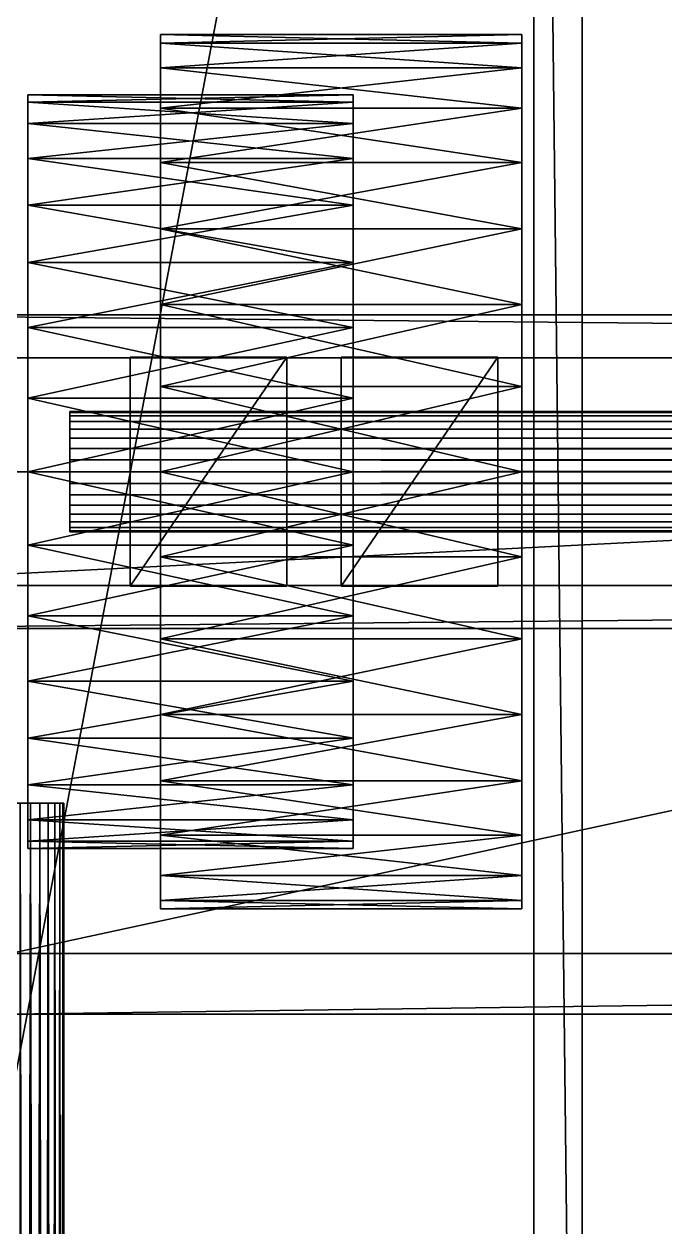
# Model space of a CAD drawing. Header units: millimetres. Extents: x -18 to 4450, y -985 to 970.
# Drawn here: x 332.4 to 438.7, y -125.3 to 74.2 of the extents above; entities that cross this region are included whole.
import ezdxf

# ---------------------------------------------------------------- set-up
doc = ezdxf.new("R2010")
doc.units = ezdxf.units.MM
for name, color, linetype in [('as_fitted_routes__j40_rt_001_drive_and_drivetrain_orientation_engine_gearbox_transfer_centerline', 5, 'CONTINUOUS'), ('as_fitted_routes__j40_rt_021_condenser_to_receiver_drier_liquid_line_ac_condenser_to_drier_liquid_line', 7, 'CONTINUOUS'), ('body__hood_center_raised_rib', 40, 'CONTINUOUS'), ('body__hood_closed_reference', 40, 'CONTINUOUS'), ('body__hood_crowned_closed_skin', 40, 'CONTINUOUS'), ('body__hood_underside_front_crossbrace', 8, 'CONTINUOUS'), ('engine_bay__crank_pulley', 9, 'CONTINUOUS'), ('engine_bay__fan_belt_lower_run', 250, 'CONTINUOUS'), ('engine_bay__fan_belt_upper_run', 250, 'CONTINUOUS'), ('engine_bay__water_pump_pulley', 9, 'CONTINUOUS'), ('mechanical_clearance__fan_radiator_clearance_envelope', 7, 'CONTINUOUS')]:
    doc.layers.add(name, color=color, linetype=linetype)

msp = doc.modelspace()

# ---------------------------------------------------------------- linework, layer by layer
at = {"layer": 'as_fitted_routes__j40_rt_001_drive_and_drivetrain_orientation_engine_gearbox_transfer_centerline'}
for points in [[(340.000004, 10, 642.00002), (2940.000057, 10, 642.00002), (2940.000057, 9.807853, 643.95088)], [(340.000004, 10, 642.00002), (2940.000057, 9.807853, 643.95088), (340.000004, 9.807853, 643.95088)], [(340.000004, 0, 642.00002), (340.000004, 9.807853, 643.95088), (340.000004, 10, 642.00002)], [(340.000004, 9.807853, 640.0491), (2940.000057, 9.807853, 640.0491), (2940.000057, 10, 642.00002)], [(340.000004, 9.807853, 640.0491), (2940.000057, 10, 642.00002), (340.000004, 10, 642.00002)], [(340.000004, 0, 642.00002), (340.000004, 10, 642.00002), (340.000004, 9.807853, 640.0491)], [(340.000004, 9.807853, 643.95088), (2940.000057, 9.807853, 643.95088), (2940.000057, 9.238795, 645.826817)], [(340.000004, 9.807853, 643.95088), (2940.000057, 9.238795, 645.826817), (340.000004, 9.238795, 645.826817)], [(340.000004, 0, 642.00002), (340.000004, 9.238795, 645.826817), (340.000004, 9.807853, 643.95088)], [(340.000004, 9.238795, 638.173163), (2940.000057, 9.238795, 638.173163), (2940.000057, 9.807853, 640.0491)], [(340.000004, 9.238795, 638.173163), (2940.000057, 9.807853, 640.0491), (340.000004, 9.807853, 640.0491)], [(340.000004, 0, 642.00002), (340.000004, 9.807853, 640.0491), (340.000004, 9.238795, 638.173163)], [(340.000004, 9.238795, 645.826817), (2940.000057, 9.238795, 645.826817), (2940.000057, 8.314696, 647.555709)], [(340.000004, 9.238795, 645.826817), (2940.000057, 8.314696, 647.555709), (340.000004, 8.314696, 647.555709)], [(340.000004, 0, 642.00002), (340.000004, 8.314696, 647.555709), (340.000004, 9.238795, 645.826817)], [(340.000004, 8.314696, 636.444271), (2940.000057, 8.314696, 636.444271), (2940.000057, 9.238795, 638.173163)], [(340.000004, 8.314696, 636.444271), (2940.000057, 9.238795, 638.173163), (340.000004, 9.238795, 638.173163)], [(340.000004, 0, 642.00002), (340.000004, 9.238795, 638.173163), (340.000004, 8.314696, 636.444271)], [(340.000004, 8.314696, 647.555709), (2940.000057, 8.314696, 647.555709), (2940.000057, 7.071068, 649.071097)], [(340.000004, 8.314696, 647.555709), (2940.000057, 7.071068, 649.071097), (340.000004, 7.071068, 649.071097)], [(340.000004, 0, 642.00002), (340.000004, 7.071068, 649.071097), (340.000004, 8.314696, 647.555709)], [(340.000004, 7.071068, 634.928942), (2940.000057, 7.071068, 634.928942), (2940.000057, 8.314696, 636.444271)], [(340.000004, 7.071068, 634.928942), (2940.000057, 8.314696, 636.444271), (340.000004, 8.314696, 636.444271)], [(340.000004, 0, 642.00002), (340.000004, 8.314696, 636.444271), (340.000004, 7.071068, 634.928942)], [(340.000004, 7.071068, 649.071097), (2940.000057, 7.071068, 649.071097), (2940.000057, 5.555702, 650.314689)], [(340.000004, 7.071068, 649.071097), (2940.000057, 5.555702, 650.314689), (340.000004, 5.555702, 650.314689)], [(340.000004, 0, 642.00002), (340.000004, 5.555702, 650.314689), (340.000004, 7.071068, 649.071097)], [(340.000004, 5.555702, 633.685291), (2940.000057, 5.555702, 633.685291), (2940.000057, 7.071068, 634.928942)], [(340.000004, 5.555702, 633.685291), (2940.000057, 7.071068, 634.928942), (340.000004, 7.071068, 634.928942)], [(340.000004, 0, 642.00002), (340.000004, 7.071068, 634.928942), (340.000004, 5.555702, 633.685291)], [(340.000004, 5.555702, 650.314689), (2940.000057, 5.555702, 650.314689), (2940.000057, 3.826834, 651.238799)], [(340.000004, 5.555702, 650.314689), (2940.000057, 3.826834, 651.238799), (340.000004, 3.826834, 651.238799)], [(340.000004, 0, 642.00002), (340.000004, 3.826834, 651.238799), (340.000004, 5.555702, 650.314689)], [(340.000004, 3.826834, 632.76118), (2940.000057, 3.826834, 632.76118), (2940.000057, 5.555702, 633.685291)], [(340.000004, 3.826834, 632.76118), (2940.000057, 5.555702, 633.685291), (340.000004, 5.555702, 633.685291)], [(340.000004, 0, 642.00002), (340.000004, 5.555702, 633.685291), (340.000004, 3.826834, 632.76118)], [(340.000004, 3.826834, 651.238799), (2940.000057, 3.826834, 651.238799), (2940.000057, 1.950903, 651.807845)], [(340.000004, 3.826834, 651.238799), (2940.000057, 1.950903, 651.807845), (340.000004, 1.950903, 651.807845)], [(340.000004, 0, 642.00002), (340.000004, 1.950903, 651.807845), (340.000004, 3.826834, 651.238799)], [(340.000004, 1.950903, 632.192135), (2940.000057, 1.950903, 632.192135), (2940.000057, 3.826834, 632.76118)], [(340.000004, 1.950903, 632.192135), (2940.000057, 3.826834, 632.76118), (340.000004, 3.826834, 632.76118)], [(340.000004, 0, 642.00002), (340.000004, 3.826834, 632.76118), (340.000004, 1.950903, 632.192135)], [(340.000004, 1.950903, 651.807845), (2940.000057, 1.950903, 651.807845), (2940.000057, 0, 652.00001)], [(340.000004, 1.950903, 651.807845), (2940.000057, 0, 652.00001), (340.000004, 0, 652.00001)], [(340.000004, 0, 642.00002), (340.000004, 0, 652.00001), (340.000004, 1.950903, 651.807845)], [(340.000004, 0, 632.000029), (2940.000057, 0, 632.000029), (2940.000057, 1.950903, 632.192135)], [(340.000004, 0, 632.000029), (2940.000057, 1.950903, 632.192135), (340.000004, 1.950903, 632.192135)], [(340.000004, 0, 642.00002), (340.000004, 1.950903, 632.192135), (340.000004, 0, 632.000029)], [(340.000004, 0, 652.00001), (2940.000057, 0, 652.00001), (2940.000057, -1.950903, 651.807845)], [(340.000004, 0, 652.00001), (2940.000057, -1.950903, 651.807845), (340.000004, -1.950903, 651.807845)], [(340.000004, 0, 642.00002), (340.000004, -1.950903, 651.807845), (340.000004, 0, 652.00001)], [(340.000004, 0, 642.00002), (340.000004, -3.826834, 651.238799), (340.000004, -1.950903, 651.807845)], [(340.000004, 0, 642.00002), (340.000004, -5.555702, 650.314689), (340.000004, -3.826834, 651.238799)], [(340.000004, 0, 642.00002), (340.000004, -7.071068, 649.071097), (340.000004, -5.555702, 650.314689)], [(340.000004, 0, 642.00002), (340.000004, -8.314696, 647.555709), (340.000004, -7.071068, 649.071097)], [(340.000004, 0, 642.00002), (340.000004, -9.238795, 645.826817), (340.000004, -8.314696, 647.555709)], [(340.000004, 0, 642.00002), (340.000004, -9.807853, 643.95088), (340.000004, -9.238795, 645.826817)], [(340.000004, 0, 642.00002), (340.000004, -10, 642.00002), (340.000004, -9.807853, 643.95088)], [(340.000004, 0, 642.00002), (340.000004, -9.807853, 640.0491), (340.000004, -10, 642.00002)], [(340.000004, 0, 642.00002), (340.000004, -9.238795, 638.173163), (340.000004, -9.807853, 640.0491)], [(340.000004, 0, 642.00002), (340.000004, -8.314696, 636.444271), (340.000004, -9.238795, 638.173163)], [(340.000004, 0, 642.00002), (340.000004, -7.071068, 634.928942), (340.000004, -8.314696, 636.444271)], [(340.000004, 0, 642.00002), (340.000004, -5.555702, 633.685291), (340.000004, -7.071068, 634.928942)], [(340.000004, 0, 642.00002), (340.000004, -3.826834, 632.76118), (340.000004, -5.555702, 633.685291)], [(340.000004, 0, 642.00002), (340.000004, -1.950903, 632.192135), (340.000004, -3.826834, 632.76118)], [(340.000004, -1.950903, 632.192135), (2940.000057, -1.950903, 632.192135), (2940.000057, 0, 632.000029)], [(340.000004, -1.950903, 632.192135), (2940.000057, 0, 632.000029), (340.000004, 0, 632.000029)], [(340.000004, 0, 642.00002), (340.000004, 0, 632.000029), (340.000004, -1.950903, 632.192135)], [(340.000004, -1.950903, 651.807845), (2940.000057, -1.950903, 651.807845), (2940.000057, -3.826834, 651.238799)], [(340.000004, -1.950903, 651.807845), (2940.000057, -3.826834, 651.238799), (340.000004, -3.826834, 651.238799)], [(340.000004, -3.826834, 632.76118), (2940.000057, -3.826834, 632.76118), (2940.000057, -1.950903, 632.192135)], [(340.000004, -3.826834, 632.76118), (2940.000057, -1.950903, 632.192135), (340.000004, -1.950903, 632.192135)], [(340.000004, -3.826834, 651.238799), (2940.000057, -3.826834, 651.238799), (2940.000057, -5.555702, 650.314689)], [(340.000004, -3.826834, 651.238799), (2940.000057, -5.555702, 650.314689), (340.000004, -5.555702, 650.314689)], [(340.000004, -5.555702, 633.685291), (2940.000057, -5.555702, 633.685291), (2940.000057, -3.826834, 632.76118)], [(340.000004, -5.555702, 633.685291), (2940.000057, -3.826834, 632.76118), (340.000004, -3.826834, 632.76118)], [(340.000004, -5.555702, 650.314689), (2940.000057, -5.555702, 650.314689), (2940.000057, -7.071068, 649.071097)], [(340.000004, -5.555702, 650.314689), (2940.000057, -7.071068, 649.071097), (340.000004, -7.071068, 649.071097)], [(340.000004, -7.071068, 634.928942), (2940.000057, -7.071068, 634.928942), (2940.000057, -5.555702, 633.685291)], [(340.000004, -7.071068, 634.928942), (2940.000057, -5.555702, 633.685291), (340.000004, -5.555702, 633.685291)], [(340.000004, -7.071068, 649.071097), (2940.000057, -7.071068, 649.071097), (2940.000057, -8.314696, 647.555709)], [(340.000004, -7.071068, 649.071097), (2940.000057, -8.314696, 647.555709), (340.000004, -8.314696, 647.555709)], [(340.000004, -8.314696, 636.444271), (2940.000057, -8.314696, 636.444271), (2940.000057, -7.071068, 634.928942)], [(340.000004, -8.314696, 636.444271), (2940.000057, -7.071068, 634.928942), (340.000004, -7.071068, 634.928942)], [(340.000004, -8.314696, 647.555709), (2940.000057, -8.314696, 647.555709), (2940.000057, -9.238795, 645.826817)], [(340.000004, -8.314696, 647.555709), (2940.000057, -9.238795, 645.826817), (340.000004, -9.238795, 645.826817)], [(340.000004, -9.238795, 638.173163), (2940.000057, -9.238795, 638.173163), (2940.000057, -8.314696, 636.444271)], [(340.000004, -9.238795, 638.173163), (2940.000057, -8.314696, 636.444271), (340.000004, -8.314696, 636.444271)], [(340.000004, -9.238795, 645.826817), (2940.000057, -9.238795, 645.826817), (2940.000057, -9.807853, 643.95088)], [(340.000004, -9.238795, 645.826817), (2940.000057, -9.807853, 643.95088), (340.000004, -9.807853, 643.95088)], [(340.000004, -9.807853, 640.0491), (2940.000057, -9.807853, 640.0491), (2940.000057, -9.238795, 638.173163)], [(340.000004, -9.807853, 640.0491), (2940.000057, -9.238795, 638.173163), (340.000004, -9.238795, 638.173163)], [(340.000004, -9.807853, 643.95088), (2940.000057, -9.807853, 643.95088), (2940.000057, -10, 642.00002)], [(340.000004, -9.807853, 643.95088), (2940.000057, -10, 642.00002), (340.000004, -10, 642.00002)], [(340.000004, -10, 642.00002), (2940.000057, -10, 642.00002), (2940.000057, -9.807853, 640.0491)], [(340.000004, -10, 642.00002), (2940.000057, -9.807853, 640.0491), (340.000004, -9.807853, 640.0491)]]:
    msp.add_3dface(points, dxfattribs=at)
at = {"layer": 'as_fitted_routes__j40_rt_021_condenser_to_receiver_drier_liquid_line_ac_condenser_to_drier_liquid_line'}
for points in [[(330.000013, -55, 915.000021), (338.999987, -55, 915.000021), (338.827074, -55, 916.755795)], [(330.000013, -55, 915.000021), (338.827074, -55, 916.755795), (338.314921, -55, 918.444157)], [(330.000013, -55, 915.000021), (338.314921, -55, 918.444157), (337.483227, -55, 920.000136)], [(330.000013, -55, 915.000021), (337.483227, -55, 920.000136), (336.363971, -55, 921.36395)], [(330.000013, -55, 915.000021), (336.363971, -55, 921.36395), (335.000128, -55, 922.483206)], [(330.000013, -55, 915.000021), (335.000128, -55, 922.483206), (333.444148, -55, 923.314929)], [(330.000013, -55, 915.000021), (333.444148, -55, 923.314929), (331.755817, -55, 923.827052)], [(330.000013, -55, 915.000021), (331.755817, -55, 906.172931), (333.444148, -55, 906.685114)], [(330.000013, -55, 915.000021), (333.444148, -55, 906.685114), (335.000128, -55, 907.516778)], [(330.000013, -55, 915.000021), (335.000128, -55, 907.516778), (336.363971, -55, 908.636034)], [(330.000013, -55, 915.000021), (336.363971, -55, 908.636034), (337.483227, -55, 909.999847)], [(330.000013, -55, 915.000021), (337.483227, -55, 909.999847), (338.314921, -55, 911.555827)], [(330.000013, -55, 915.000021), (338.314921, -55, 911.555827), (338.827074, -55, 913.244188)], [(330.000013, -55, 915.000021), (338.827074, -55, 913.244188), (338.999987, -55, 915.000021)], [(333.444148, -985.000014, 923.314929), (333.444148, -55, 923.314929), (331.755817, -55, 923.827052)], [(333.444148, -985.000014, 923.314929), (331.755817, -55, 923.827052), (331.755817, -985.000014, 923.827052)], [(331.755817, -985.000014, 906.172931), (331.755817, -55, 906.172931), (333.444148, -55, 906.685114)], [(331.755817, -985.000014, 906.172931), (333.444148, -55, 906.685114), (333.444148, -985.000014, 906.685114)], [(335.000128, -985.000014, 922.483206), (335.000128, -55, 922.483206), (333.444148, -55, 923.314929)], [(335.000128, -985.000014, 922.483206), (333.444148, -55, 923.314929), (333.444148, -985.000014, 923.314929)], [(333.444148, -985.000014, 906.685114), (333.444148, -55, 906.685114), (335.000128, -55, 907.516778)], [(333.444148, -985.000014, 906.685114), (335.000128, -55, 907.516778), (335.000128, -985.000014, 907.516778)], [(336.363971, -985.000014, 921.36395), (336.363971, -55, 921.36395), (335.000128, -55, 922.483206)], [(336.363971, -985.000014, 921.36395), (335.000128, -55, 922.483206), (335.000128, -985.000014, 922.483206)], [(335.000128, -985.000014, 907.516778), (335.000128, -55, 907.516778), (336.363971, -55, 908.636034)], [(335.000128, -985.000014, 907.516778), (336.363971, -55, 908.636034), (336.363971, -985.000014, 908.636034)], [(337.483227, -985.000014, 920.000136), (337.483227, -55, 920.000136), (336.363971, -55, 921.36395)], [(337.483227, -985.000014, 920.000136), (336.363971, -55, 921.36395), (336.363971, -985.000014, 921.36395)], [(336.363971, -985.000014, 908.636034), (336.363971, -55, 908.636034), (337.483227, -55, 909.999847)], [(336.363971, -985.000014, 908.636034), (337.483227, -55, 909.999847), (337.483227, -985.000014, 909.999847)], [(338.314921, -985.000014, 918.444157), (338.314921, -55, 918.444157), (337.483227, -55, 920.000136)], [(338.314921, -985.000014, 918.444157), (337.483227, -55, 920.000136), (337.483227, -985.000014, 920.000136)], [(337.483227, -985.000014, 909.999847), (337.483227, -55, 909.999847), (338.314921, -55, 911.555827)], [(337.483227, -985.000014, 909.999847), (338.314921, -55, 911.555827), (338.314921, -985.000014, 911.555827)], [(338.827074, -985.000014, 916.755795), (338.827074, -55, 916.755795), (338.314921, -55, 918.444157)], [(338.827074, -985.000014, 916.755795), (338.314921, -55, 918.444157), (338.314921, -985.000014, 918.444157)], [(338.314921, -985.000014, 911.555827), (338.314921, -55, 911.555827), (338.827074, -55, 913.244188)], [(338.314921, -985.000014, 911.555827), (338.827074, -55, 913.244188), (338.827074, -985.000014, 913.244188)], [(338.999987, -985.000014, 915.000021), (338.999987, -55, 915.000021), (338.827074, -55, 916.755795)], [(338.999987, -985.000014, 915.000021), (338.827074, -55, 916.755795), (338.827074, -985.000014, 916.755795)], [(338.827074, -985.000014, 913.244188), (338.827074, -55, 913.244188), (338.999987, -55, 915.000021)], [(338.827074, -985.000014, 913.244188), (338.999987, -55, 915.000021), (338.999987, -985.000014, 915.000021)]]:
    msp.add_3dface(points, dxfattribs=at)
at = {"layer": 'body__hood_center_raised_rib'}
for points in [[(330.080003, -79.920001, 1325.000048), (1069.919944, -79.920001, 1325.000048), (1069.919944, 79.920001, 1325.000048)], [(330.080003, -79.920001, 1325.000048), (1069.919944, 79.920001, 1325.000048), (330.080003, 79.920001, 1325.000048)], [(330.080003, -79.920001, 1276.99995), (330.080003, 79.920001, 1276.99995), (1069.919944, 79.920001, 1276.99995)], [(330.080003, -79.920001, 1276.99995), (1069.919944, 79.920001, 1276.99995), (1069.919944, -79.920001, 1276.99995)], [(330.080003, -90.000004, 1287.08005), (330.080003, -79.920001, 1276.99995), (1069.919944, -79.920001, 1276.99995)], [(330.080003, -90.000004, 1287.08005), (1069.919944, -79.920001, 1276.99995), (1069.919944, -90.000004, 1287.08005)], [(330.080003, -90.000004, 1314.919949), (330.080003, -79.920001, 1325.000048), (1069.919944, -79.920001, 1325.000048)], [(330.080003, -90.000004, 1314.919949), (1069.919944, -79.920001, 1325.000048), (1069.919944, -90.000004, 1314.919949)], [(330.080003, -90.000004, 1287.08005), (1069.919944, -90.000004, 1287.08005), (1069.919944, -90.000004, 1314.919949)], [(330.080003, -90.000004, 1287.08005), (1069.919944, -90.000004, 1314.919949), (330.080003, -90.000004, 1314.919949)]]:
    msp.add_3dface(points, dxfattribs=at)
at = {"layer": 'body__hood_closed_reference'}
for points in [[(237.979993, -687.020004, 1253.000021), (1142.019987, -687.020004, 1253.000021), (1142.019987, 687.020004, 1253.000021)], [(237.979993, -687.020004, 1253.000021), (1142.019987, 687.020004, 1253.000021), (237.979993, 687.020004, 1253.000021)], [(237.979993, -687.020004, 1215.000033), (237.979993, 687.020004, 1215.000033), (1142.019987, 687.020004, 1215.000033)], [(237.979993, -687.020004, 1215.000033), (1142.019987, 687.020004, 1215.000033), (1142.019987, -687.020004, 1215.000033)]]:
    msp.add_3dface(points, dxfattribs=at)
at = {"layer": 'body__hood_crowned_closed_skin'}
for points in [[(135.000005, 0, 1256.000042), (1057.999969, 0, 1322.000027), (1057.999969, 642.00002, 1296.000004)], [(135.000005, 0, 1256.000042), (1057.999969, 642.00002, 1296.000004), (135.000005, 642.00002, 1230.000019)], [(135.000005, 0, 1235.999942), (135.000005, 642.00002, 1210.000038), (1057.999969, 642.00002, 1276.000023)], [(135.000005, 0, 1235.999942), (1057.999969, 642.00002, 1276.000023), (1057.999969, 0, 1302.000046)], [(135.000005, -642.00002, 1230.000019), (1057.999969, -642.00002, 1296.000004), (1057.999969, 0, 1322.000027)], [(135.000005, -642.00002, 1230.000019), (1057.999969, 0, 1322.000027), (135.000005, 0, 1256.000042)], [(135.000005, -642.00002, 1210.000038), (135.000005, 0, 1235.999942), (1057.999969, 0, 1302.000046)], [(135.000005, -642.00002, 1210.000038), (1057.999969, 0, 1302.000046), (1057.999969, -642.00002, 1276.000023)]]:
    msp.add_3dface(points, dxfattribs=at)
at = {"layer": 'body__hood_underside_front_crossbrace'}
for points in [[(292.140007, 26.000001, 1201.140046), (292.140007, 26.000001, 1220.860004), (1037.860036, 26.000001, 1220.860004)], [(292.140007, 26.000001, 1201.140046), (1037.860036, 26.000001, 1220.860004), (1037.860036, 26.000001, 1201.140046)], [(292.140007, 26.000001, 1201.140046), (292.140007, 18.859999, 1194.000006), (1037.860036, 18.859999, 1194.000006)], [(292.140007, 26.000001, 1201.140046), (1037.860036, 18.859999, 1194.000006), (1037.860036, 26.000001, 1201.140046)], [(292.140007, 26.000001, 1220.860004), (292.140007, 18.859999, 1228.000045), (1037.860036, 18.859999, 1228.000045)], [(292.140007, 26.000001, 1220.860004), (1037.860036, 18.859999, 1228.000045), (1037.860036, 26.000001, 1220.860004)], [(292.140007, -18.859999, 1228.000045), (1037.860036, -18.859999, 1228.000045), (1037.860036, 18.859999, 1228.000045)], [(292.140007, -18.859999, 1228.000045), (1037.860036, 18.859999, 1228.000045), (292.140007, 18.859999, 1228.000045)], [(292.140007, -18.859999, 1194.000006), (292.140007, 18.859999, 1194.000006), (1037.860036, 18.859999, 1194.000006)], [(292.140007, -18.859999, 1194.000006), (1037.860036, 18.859999, 1194.000006), (1037.860036, -18.859999, 1194.000006)], [(292.140007, -26.000001, 1201.140046), (292.140007, -18.859999, 1194.000006), (1037.860036, -18.859999, 1194.000006)], [(292.140007, -26.000001, 1201.140046), (1037.860036, -18.859999, 1194.000006), (1037.860036, -26.000001, 1201.140046)], [(292.140007, -26.000001, 1220.860004), (292.140007, -18.859999, 1228.000045), (1037.860036, -18.859999, 1228.000045)], [(292.140007, -26.000001, 1220.860004), (1037.860036, -18.859999, 1228.000045), (1037.860036, -26.000001, 1220.860004)], [(292.140007, -26.000001, 1201.140046), (1037.860036, -26.000001, 1201.140046), (1037.860036, -26.000001, 1220.860004)], [(292.140007, -26.000001, 1201.140046), (1037.860036, -26.000001, 1220.860004), (292.140007, -26.000001, 1220.860004)]]:
    msp.add_3dface(points, dxfattribs=at)
at = {"layer": 'engine_bay__crank_pulley'}
for points in [[(354.999989, 72.499998, 850.000024), (414.999992, 72.499998, 850.000024), (414.999992, 71.106933, 864.144027)], [(354.999989, 72.499998, 850.000024), (414.999992, 71.106933, 864.144027), (354.999989, 71.106933, 864.144027)], [(354.999989, 0, 850.000024), (354.999989, 71.106933, 864.144027), (354.999989, 72.499998, 850.000024)], [(354.999989, 71.106933, 835.855961), (414.999992, 71.106933, 835.855961), (414.999992, 72.499998, 850.000024)], [(354.999989, 71.106933, 835.855961), (414.999992, 72.499998, 850.000024), (354.999989, 72.499998, 850.000024)], [(354.999989, 0, 850.000024), (354.999989, 72.499998, 850.000024), (354.999989, 71.106933, 835.855961)], [(414.999992, 0, 850.000024), (414.999992, 72.499998, 850.000024), (414.999992, 71.106933, 864.144027)], [(414.999992, 0, 850.000024), (414.999992, 71.106933, 835.855961), (414.999992, 72.499998, 850.000024)], [(354.999989, 71.106933, 864.144027), (414.999992, 71.106933, 864.144027), (414.999992, 66.981263, 877.744555)], [(354.999989, 71.106933, 864.144027), (414.999992, 66.981263, 877.744555), (354.999989, 66.981263, 877.744555)], [(354.999989, 0, 850.000024), (354.999989, 66.981263, 877.744555), (354.999989, 71.106933, 864.144027)], [(354.999989, 66.981263, 822.255433), (414.999992, 66.981263, 822.255433), (414.999992, 71.106933, 835.855961)], [(354.999989, 66.981263, 822.255433), (414.999992, 71.106933, 835.855961), (354.999989, 71.106933, 835.855961)], [(354.999989, 0, 850.000024), (354.999989, 71.106933, 835.855961), (354.999989, 66.981263, 822.255433)], [(414.999992, 0, 850.000024), (414.999992, 71.106933, 864.144027), (414.999992, 66.981263, 877.744555)], [(414.999992, 0, 850.000024), (414.999992, 66.981263, 822.255433), (414.999992, 71.106933, 835.855961)], [(354.999989, 66.981263, 877.744555), (414.999992, 66.981263, 877.744555), (414.999992, 60.281549, 890.278816)], [(354.999989, 66.981263, 877.744555), (414.999992, 60.281549, 890.278816), (354.999989, 60.281549, 890.278816)], [(354.999989, 0, 850.000024), (354.999989, 60.281549, 890.278816), (354.999989, 66.981263, 877.744555)], [(354.999989, 60.281549, 809.721172), (414.999992, 60.281549, 809.721172), (414.999992, 66.981263, 822.255433)], [(354.999989, 60.281549, 809.721172), (414.999992, 66.981263, 822.255433), (354.999989, 66.981263, 822.255433)], [(354.999989, 0, 850.000024), (354.999989, 66.981263, 822.255433), (354.999989, 60.281549, 809.721172)], [(414.999992, 0, 850.000024), (414.999992, 66.981263, 877.744555), (414.999992, 60.281549, 890.278816)], [(414.999992, 0, 850.000024), (414.999992, 60.281549, 809.721172), (414.999992, 66.981263, 822.255433)], [(354.999989, 60.281549, 890.278816), (414.999992, 60.281549, 890.278816), (414.999992, 51.265243, 901.265264)], [(354.999989, 60.281549, 890.278816), (414.999992, 51.265243, 901.265264), (354.999989, 51.265243, 901.265264)], [(354.999989, 0, 850.000024), (354.999989, 51.265243, 901.265264), (354.999989, 60.281549, 890.278816)], [(354.999989, 51.265243, 798.734784), (414.999992, 51.265243, 798.734784), (414.999992, 60.281549, 809.721172)], [(354.999989, 51.265243, 798.734784), (414.999992, 60.281549, 809.721172), (354.999989, 60.281549, 809.721172)], [(354.999989, 0, 850.000024), (354.999989, 60.281549, 809.721172), (354.999989, 51.265243, 798.734784)], [(414.999992, 0, 850.000024), (414.999992, 60.281549, 890.278816), (414.999992, 51.265243, 901.265264)], [(414.999992, 0, 850.000024), (414.999992, 51.265243, 798.734784), (414.999992, 60.281549, 809.721172)], [(354.999989, 51.265243, 901.265264), (414.999992, 51.265243, 901.265264), (414.999992, 40.278841, 910.281539)], [(354.999989, 51.265243, 901.265264), (414.999992, 40.278841, 910.281539), (354.999989, 40.278841, 910.281539)], [(354.999989, 0, 850.000024), (354.999989, 40.278841, 910.281539), (354.999989, 51.265243, 901.265264)], [(354.999989, 40.278841, 789.718449), (414.999992, 40.278841, 789.718449), (414.999992, 51.265243, 798.734784)], [(354.999989, 40.278841, 789.718449), (414.999992, 51.265243, 798.734784), (354.999989, 51.265243, 798.734784)], [(354.999989, 0, 850.000024), (354.999989, 51.265243, 798.734784), (354.999989, 40.278841, 789.718449)], [(414.999992, 0, 850.000024), (414.999992, 51.265243, 901.265264), (414.999992, 40.278841, 910.281539)], [(414.999992, 0, 850.000024), (414.999992, 40.278841, 789.718449), (414.999992, 51.265243, 798.734784)], [(354.999989, 40.278841, 910.281539), (414.999992, 40.278841, 910.281539), (414.999992, 27.744548, 916.98128)], [(354.999989, 40.278841, 910.281539), (414.999992, 27.744548, 916.98128), (354.999989, 27.744548, 916.98128)], [(354.999989, 0, 850.000024), (354.999989, 27.744548, 916.98128), (354.999989, 40.278841, 910.281539)], [(354.999989, 27.744548, 783.018708), (414.999992, 27.744548, 783.018708), (414.999992, 40.278841, 789.718449)], [(354.999989, 27.744548, 783.018708), (414.999992, 40.278841, 789.718449), (354.999989, 40.278841, 789.718449)], [(354.999989, 0, 850.000024), (354.999989, 40.278841, 789.718449), (354.999989, 27.744548, 783.018708)], [(414.999992, 0, 850.000024), (414.999992, 40.278841, 910.281539), (414.999992, 27.744548, 916.98128)], [(414.999992, 0, 850.000024), (414.999992, 27.744548, 783.018708), (414.999992, 40.278841, 789.718449)], [(354.999989, 27.744548, 916.98128), (414.999992, 27.744548, 916.98128), (414.999992, 14.144048, 921.106935)], [(354.999989, 27.744548, 916.98128), (414.999992, 14.144048, 921.106935), (354.999989, 14.144048, 921.106935)], [(354.999989, 0, 850.000024), (354.999989, 14.144048, 921.106935), (354.999989, 27.744548, 916.98128)], [(354.999989, 14.144048, 778.893054), (414.999992, 14.144048, 778.893054), (414.999992, 27.744548, 783.018708)], [(354.999989, 14.144048, 778.893054), (414.999992, 27.744548, 783.018708), (354.999989, 27.744548, 783.018708)], [(354.999989, 0, 850.000024), (354.999989, 27.744548, 783.018708), (354.999989, 14.144048, 778.893054)], [(414.999992, 0, 850.000024), (414.999992, 27.744548, 916.98128), (414.999992, 14.144048, 921.106935)], [(414.999992, 0, 850.000024), (414.999992, 14.144048, 778.893054), (414.999992, 27.744548, 783.018708)], [(354.999989, 14.144048, 921.106935), (414.999992, 14.144048, 921.106935), (414.999992, 0, 922.500014)], [(354.999989, 14.144048, 921.106935), (414.999992, 0, 922.500014), (354.999989, 0, 922.500014)], [(354.999989, 0, 850.000024), (354.999989, 0, 922.500014), (354.999989, 14.144048, 921.106935)], [(354.999989, 0, 777.499974), (414.999992, 0, 777.499974), (414.999992, 14.144048, 778.893054)], [(354.999989, 0, 777.499974), (414.999992, 14.144048, 778.893054), (354.999989, 14.144048, 778.893054)], [(354.999989, 0, 850.000024), (354.999989, 14.144048, 778.893054), (354.999989, 0, 777.499974)], [(414.999992, 0, 850.000024), (414.999992, 14.144048, 921.106935), (414.999992, 0, 922.500014)], [(414.999992, 0, 850.000024), (414.999992, 0, 777.499974), (414.999992, 14.144048, 778.893054)], [(354.999989, 0, 922.500014), (414.999992, 0, 922.500014), (414.999992, -14.144048, 921.106935)], [(354.999989, 0, 922.500014), (414.999992, -14.144048, 921.106935), (354.999989, -14.144048, 921.106935)], [(354.999989, 0, 850.000024), (354.999989, -14.144048, 921.106935), (354.999989, 0, 922.500014)], [(354.999989, 0, 850.000024), (354.999989, -27.744548, 916.98128), (354.999989, -14.144048, 921.106935)], [(354.999989, 0, 850.000024), (354.999989, -40.278841, 910.281539), (354.999989, -27.744548, 916.98128)], [(354.999989, 0, 850.000024), (354.999989, -51.265243, 901.265264), (354.999989, -40.278841, 910.281539)], [(354.999989, 0, 850.000024), (354.999989, -60.281549, 890.278816), (354.999989, -51.265243, 901.265264)], [(354.999989, 0, 850.000024), (354.999989, -66.981263, 877.744555), (354.999989, -60.281549, 890.278816)], [(354.999989, 0, 850.000024), (354.999989, -71.106933, 864.144027), (354.999989, -66.981263, 877.744555)], [(354.999989, 0, 850.000024), (354.999989, -72.499998, 850.000024), (354.999989, -71.106933, 864.144027)], [(354.999989, 0, 850.000024), (354.999989, -71.106933, 835.855961), (354.999989, -72.499998, 850.000024)], [(354.999989, 0, 850.000024), (354.999989, -66.981263, 822.255433), (354.999989, -71.106933, 835.855961)], [(354.999989, 0, 850.000024), (354.999989, -60.281549, 809.721172), (354.999989, -66.981263, 822.255433)], [(354.999989, 0, 850.000024), (354.999989, -51.265243, 798.734784), (354.999989, -60.281549, 809.721172)], [(354.999989, 0, 850.000024), (354.999989, -40.278841, 789.718449), (354.999989, -51.265243, 798.734784)], [(354.999989, 0, 850.000024), (354.999989, -27.744548, 783.018708), (354.999989, -40.278841, 789.718449)], [(354.999989, 0, 850.000024), (354.999989, -14.144048, 778.893054), (354.999989, -27.744548, 783.018708)], [(354.999989, -14.144048, 778.893054), (414.999992, -14.144048, 778.893054), (414.999992, 0, 777.499974)], [(354.999989, -14.144048, 778.893054), (414.999992, 0, 777.499974), (354.999989, 0, 777.499974)], [(354.999989, 0, 850.000024), (354.999989, 0, 777.499974), (354.999989, -14.144048, 778.893054)], [(414.999992, 0, 850.000024), (414.999992, 0, 922.500014), (414.999992, -14.144048, 921.106935)], [(414.999992, 0, 850.000024), (414.999992, -14.144048, 921.106935), (414.999992, -27.744548, 916.98128)], [(414.999992, 0, 850.000024), (414.999992, -27.744548, 916.98128), (414.999992, -40.278841, 910.281539)], [(414.999992, 0, 850.000024), (414.999992, -40.278841, 910.281539), (414.999992, -51.265243, 901.265264)], [(414.999992, 0, 850.000024), (414.999992, -51.265243, 901.265264), (414.999992, -60.281549, 890.278816)], [(414.999992, 0, 850.000024), (414.999992, -60.281549, 890.278816), (414.999992, -66.981263, 877.744555)], [(414.999992, 0, 850.000024), (414.999992, -66.981263, 877.744555), (414.999992, -71.106933, 864.144027)], [(414.999992, 0, 850.000024), (414.999992, -71.106933, 864.144027), (414.999992, -72.499998, 850.000024)], [(414.999992, 0, 850.000024), (414.999992, -72.499998, 850.000024), (414.999992, -71.106933, 835.855961)], [(414.999992, 0, 850.000024), (414.999992, -71.106933, 835.855961), (414.999992, -66.981263, 822.255433)], [(414.999992, 0, 850.000024), (414.999992, -66.981263, 822.255433), (414.999992, -60.281549, 809.721172)], [(414.999992, 0, 850.000024), (414.999992, -60.281549, 809.721172), (414.999992, -51.265243, 798.734784)], [(414.999992, 0, 850.000024), (414.999992, -51.265243, 798.734784), (414.999992, -40.278841, 789.718449)], [(414.999992, 0, 850.000024), (414.999992, -40.278841, 789.718449), (414.999992, -27.744548, 783.018708)], [(414.999992, 0, 850.000024), (414.999992, -27.744548, 783.018708), (414.999992, -14.144048, 778.893054)], [(414.999992, 0, 850.000024), (414.999992, -14.144048, 778.893054), (414.999992, 0, 777.499974)], [(354.999989, -14.144048, 921.106935), (414.999992, -14.144048, 921.106935), (414.999992, -27.744548, 916.98128)], [(354.999989, -14.144048, 921.106935), (414.999992, -27.744548, 916.98128), (354.999989, -27.744548, 916.98128)], [(354.999989, -27.744548, 783.018708), (414.999992, -27.744548, 783.018708), (414.999992, -14.144048, 778.893054)], [(354.999989, -27.744548, 783.018708), (414.999992, -14.144048, 778.893054), (354.999989, -14.144048, 778.893054)], [(354.999989, -27.744548, 916.98128), (414.999992, -27.744548, 916.98128), (414.999992, -40.278841, 910.281539)], [(354.999989, -27.744548, 916.98128), (414.999992, -40.278841, 910.281539), (354.999989, -40.278841, 910.281539)], [(354.999989, -40.278841, 789.718449), (414.999992, -40.278841, 789.718449), (414.999992, -27.744548, 783.018708)], [(354.999989, -40.278841, 789.718449), (414.999992, -27.744548, 783.018708), (354.999989, -27.744548, 783.018708)], [(354.999989, -40.278841, 910.281539), (414.999992, -40.278841, 910.281539), (414.999992, -51.265243, 901.265264)], [(354.999989, -40.278841, 910.281539), (414.999992, -51.265243, 901.265264), (354.999989, -51.265243, 901.265264)], [(354.999989, -51.265243, 798.734784), (414.999992, -51.265243, 798.734784), (414.999992, -40.278841, 789.718449)], [(354.999989, -51.265243, 798.734784), (414.999992, -40.278841, 789.718449), (354.999989, -40.278841, 789.718449)], [(354.999989, -51.265243, 901.265264), (414.999992, -51.265243, 901.265264), (414.999992, -60.281549, 890.278816)], [(354.999989, -51.265243, 901.265264), (414.999992, -60.281549, 890.278816), (354.999989, -60.281549, 890.278816)], [(354.999989, -60.281549, 809.721172), (414.999992, -60.281549, 809.721172), (414.999992, -51.265243, 798.734784)], [(354.999989, -60.281549, 809.721172), (414.999992, -51.265243, 798.734784), (354.999989, -51.265243, 798.734784)], [(354.999989, -60.281549, 890.278816), (414.999992, -60.281549, 890.278816), (414.999992, -66.981263, 877.744555)], [(354.999989, -60.281549, 890.278816), (414.999992, -66.981263, 877.744555), (354.999989, -66.981263, 877.744555)], [(354.999989, -66.981263, 822.255433), (414.999992, -66.981263, 822.255433), (414.999992, -60.281549, 809.721172)], [(354.999989, -66.981263, 822.255433), (414.999992, -60.281549, 809.721172), (354.999989, -60.281549, 809.721172)], [(354.999989, -66.981263, 877.744555), (414.999992, -66.981263, 877.744555), (414.999992, -71.106933, 864.144027)], [(354.999989, -66.981263, 877.744555), (414.999992, -71.106933, 864.144027), (354.999989, -71.106933, 864.144027)], [(354.999989, -71.106933, 835.855961), (414.999992, -71.106933, 835.855961), (414.999992, -66.981263, 822.255433)], [(354.999989, -71.106933, 835.855961), (414.999992, -66.981263, 822.255433), (354.999989, -66.981263, 822.255433)], [(354.999989, -71.106933, 864.144027), (414.999992, -71.106933, 864.144027), (414.999992, -72.499998, 850.000024)], [(354.999989, -71.106933, 864.144027), (414.999992, -72.499998, 850.000024), (354.999989, -72.499998, 850.000024)], [(354.999989, -72.499998, 850.000024), (414.999992, -72.499998, 850.000024), (414.999992, -71.106933, 835.855961)], [(354.999989, -72.499998, 850.000024), (414.999992, -71.106933, 835.855961), (354.999989, -71.106933, 835.855961)]]:
    msp.add_3dface(points, dxfattribs=at)
at = {"layer": 'engine_bay__fan_belt_lower_run'}
for points in [[(384.99999, -18.999999, 850.000024), (384.99999, -18.999999, 1085.000038), (384.99999, 18.999999, 1085.000038)], [(384.99999, -18.999999, 850.000024), (384.99999, 18.999999, 1085.000038), (384.99999, 18.999999, 850.000024)], [(384.99999, 18.999999, 850.000024), (384.99999, 18.999999, 1085.000038), (411.000013, 18.999999, 1085.000038)], [(384.99999, 18.999999, 850.000024), (411.000013, 18.999999, 1085.000038), (411.000013, 18.999999, 850.000024)], [(384.99999, -18.999999, 1085.000038), (411.000013, -18.999999, 1085.000038), (411.000013, 18.999999, 1085.000038)], [(384.99999, -18.999999, 1085.000038), (411.000013, 18.999999, 1085.000038), (384.99999, 18.999999, 1085.000038)], [(384.99999, -18.999999, 850.000024), (384.99999, 18.999999, 850.000024), (411.000013, 18.999999, 850.000024)], [(384.99999, -18.999999, 850.000024), (411.000013, 18.999999, 850.000024), (411.000013, -18.999999, 850.000024)], [(411.000013, -18.999999, 850.000024), (411.000013, 18.999999, 850.000024), (411.000013, 18.999999, 1085.000038)], [(411.000013, -18.999999, 850.000024), (411.000013, 18.999999, 1085.000038), (411.000013, -18.999999, 1085.000038)], [(384.99999, -18.999999, 850.000024), (411.000013, -18.999999, 850.000024), (411.000013, -18.999999, 1085.000038)], [(384.99999, -18.999999, 850.000024), (411.000013, -18.999999, 1085.000038), (384.99999, -18.999999, 1085.000038)]]:
    msp.add_3dface(points, dxfattribs=at)
at = {"layer": 'engine_bay__fan_belt_upper_run'}
for points in [[(349.999994, -18.999999, 1009.99999), (349.999994, -18.999999, 1279.999971), (349.999994, 18.999999, 1279.999971)], [(349.999994, -18.999999, 1009.99999), (349.999994, 18.999999, 1279.999971), (349.999994, 18.999999, 1009.99999)], [(349.999994, 18.999999, 1009.99999), (349.999994, 18.999999, 1279.999971), (375.999987, 18.999999, 1279.999971)], [(349.999994, 18.999999, 1009.99999), (375.999987, 18.999999, 1279.999971), (375.999987, 18.999999, 1009.99999)], [(349.999994, -18.999999, 1279.999971), (375.999987, -18.999999, 1279.999971), (375.999987, 18.999999, 1279.999971)], [(349.999994, -18.999999, 1279.999971), (375.999987, 18.999999, 1279.999971), (349.999994, 18.999999, 1279.999971)], [(349.999994, -18.999999, 1009.99999), (349.999994, 18.999999, 1009.99999), (375.999987, 18.999999, 1009.99999)], [(349.999994, -18.999999, 1009.99999), (375.999987, 18.999999, 1009.99999), (375.999987, -18.999999, 1009.99999)], [(375.999987, -18.999999, 1009.99999), (375.999987, 18.999999, 1009.99999), (375.999987, 18.999999, 1279.999971)], [(375.999987, -18.999999, 1009.99999), (375.999987, 18.999999, 1279.999971), (375.999987, -18.999999, 1279.999971)], [(349.999994, -18.999999, 1009.99999), (375.999987, -18.999999, 1009.99999), (375.999987, -18.999999, 1279.999971)], [(349.999994, -18.999999, 1009.99999), (375.999987, -18.999999, 1279.999971), (349.999994, -18.999999, 1279.999971)]]:
    msp.add_3dface(points, dxfattribs=at)
at = {"layer": 'engine_bay__water_pump_pulley'}
for points in [[(333.000004, 62.5, 1009.99999), (386.999995, 62.5, 1009.99999), (386.999995, 61.299078, 1022.193193)], [(333.000004, 62.5, 1009.99999), (386.999995, 61.299078, 1022.193193), (333.000004, 61.299078, 1022.193193)], [(333.000004, 0, 1009.99999), (333.000004, 61.299078, 1022.193193), (333.000004, 62.5, 1009.99999)], [(333.000004, 61.299078, 997.806847), (386.999995, 61.299078, 997.806847), (386.999995, 62.5, 1009.99999)], [(333.000004, 61.299078, 997.806847), (386.999995, 62.5, 1009.99999), (333.000004, 62.5, 1009.99999)], [(333.000004, 0, 1009.99999), (333.000004, 62.5, 1009.99999), (333.000004, 61.299078, 997.806847)], [(386.999995, 0, 1009.99999), (386.999995, 62.5, 1009.99999), (386.999995, 61.299078, 1022.193193)], [(386.999995, 0, 1009.99999), (386.999995, 61.299078, 997.806847), (386.999995, 62.5, 1009.99999)], [(333.000004, 61.299078, 1022.193193), (386.999995, 61.299078, 1022.193193), (386.999995, 57.742469, 1033.917665)], [(333.000004, 61.299078, 1022.193193), (386.999995, 57.742469, 1033.917665), (333.000004, 57.742469, 1033.917665)], [(333.000004, 0, 1009.99999), (333.000004, 57.742469, 1033.917665), (333.000004, 61.299078, 1022.193193)], [(333.000004, 57.742469, 986.082256), (386.999995, 57.742469, 986.082256), (386.999995, 61.299078, 997.806847)], [(333.000004, 57.742469, 986.082256), (386.999995, 61.299078, 997.806847), (333.000004, 61.299078, 997.806847)], [(333.000004, 0, 1009.99999), (333.000004, 61.299078, 997.806847), (333.000004, 57.742469, 986.082256)], [(386.999995, 0, 1009.99999), (386.999995, 61.299078, 1022.193193), (386.999995, 57.742469, 1033.917665)], [(386.999995, 0, 1009.99999), (386.999995, 57.742469, 986.082256), (386.999995, 61.299078, 997.806847)], [(333.000004, 57.742469, 1033.917665), (386.999995, 57.742469, 1033.917665), (386.999995, 51.96685, 1044.723153)], [(333.000004, 57.742469, 1033.917665), (386.999995, 51.96685, 1044.723153), (333.000004, 51.96685, 1044.723153)], [(333.000004, 0, 1009.99999), (333.000004, 51.96685, 1044.723153), (333.000004, 57.742469, 1033.917665)], [(333.000004, 51.96685, 975.276887), (386.999995, 51.96685, 975.276887), (386.999995, 57.742469, 986.082256)], [(333.000004, 51.96685, 975.276887), (386.999995, 57.742469, 986.082256), (333.000004, 57.742469, 986.082256)], [(333.000004, 0, 1009.99999), (333.000004, 57.742469, 986.082256), (333.000004, 51.96685, 975.276887)], [(386.999995, 0, 1009.99999), (386.999995, 57.742469, 1033.917665), (386.999995, 51.96685, 1044.723153)], [(386.999995, 0, 1009.99999), (386.999995, 51.96685, 975.276887), (386.999995, 57.742469, 986.082256)], [(333.000004, 51.96685, 1044.723153), (386.999995, 51.96685, 1044.723153), (386.999995, 44.194173, 1054.194212)], [(333.000004, 51.96685, 1044.723153), (386.999995, 44.194173, 1054.194212), (333.000004, 44.194173, 1054.194212)], [(333.000004, 0, 1009.99999), (333.000004, 44.194173, 1054.194212), (333.000004, 51.96685, 1044.723153)], [(333.000004, 44.194173, 965.805829), (386.999995, 44.194173, 965.805829), (386.999995, 51.96685, 975.276887)], [(333.000004, 44.194173, 965.805829), (386.999995, 51.96685, 975.276887), (333.000004, 51.96685, 975.276887)], [(333.000004, 0, 1009.99999), (333.000004, 51.96685, 975.276887), (333.000004, 44.194173, 965.805829)], [(386.999995, 0, 1009.99999), (386.999995, 51.96685, 1044.723153), (386.999995, 44.194173, 1054.194212)], [(386.999995, 0, 1009.99999), (386.999995, 44.194173, 965.805829), (386.999995, 51.96685, 975.276887)], [(333.000004, 44.194173, 1054.194212), (386.999995, 44.194173, 1054.194212), (386.999995, 34.72314, 1061.966896)], [(333.000004, 44.194173, 1054.194212), (386.999995, 34.72314, 1061.966896), (333.000004, 34.72314, 1061.966896)], [(333.000004, 0, 1009.99999), (333.000004, 34.72314, 1061.966896), (333.000004, 44.194173, 1054.194212)], [(333.000004, 34.72314, 958.033144), (386.999995, 34.72314, 958.033144), (386.999995, 44.194173, 965.805829)], [(333.000004, 34.72314, 958.033144), (386.999995, 44.194173, 965.805829), (333.000004, 44.194173, 965.805829)], [(333.000004, 0, 1009.99999), (333.000004, 44.194173, 965.805829), (333.000004, 34.72314, 958.033144)], [(386.999995, 0, 1009.99999), (386.999995, 44.194173, 1054.194212), (386.999995, 34.72314, 1061.966896)], [(386.999995, 0, 1009.99999), (386.999995, 34.72314, 958.033144), (386.999995, 44.194173, 965.805829)], [(333.000004, 34.72314, 1061.966896), (386.999995, 34.72314, 1061.966896), (386.999995, 23.917714, 1067.742467)], [(333.000004, 34.72314, 1061.966896), (386.999995, 23.917714, 1067.742467), (333.000004, 23.917714, 1067.742467)], [(333.000004, 0, 1009.99999), (333.000004, 23.917714, 1067.742467), (333.000004, 34.72314, 1061.966896)], [(333.000004, 23.917714, 952.257514), (386.999995, 23.917714, 952.257514), (386.999995, 34.72314, 958.033144)], [(333.000004, 23.917714, 952.257514), (386.999995, 34.72314, 958.033144), (333.000004, 34.72314, 958.033144)], [(333.000004, 0, 1009.99999), (333.000004, 34.72314, 958.033144), (333.000004, 23.917714, 952.257514)], [(386.999995, 0, 1009.99999), (386.999995, 34.72314, 1061.966896), (386.999995, 23.917714, 1067.742467)], [(386.999995, 0, 1009.99999), (386.999995, 23.917714, 952.257514), (386.999995, 34.72314, 958.033144)], [(333.000004, 23.917714, 1067.742467), (386.999995, 23.917714, 1067.742467), (386.999995, 12.193145, 1071.299076)], [(333.000004, 23.917714, 1067.742467), (386.999995, 12.193145, 1071.299076), (333.000004, 12.193145, 1071.299076)], [(333.000004, 0, 1009.99999), (333.000004, 12.193145, 1071.299076), (333.000004, 23.917714, 1067.742467)], [(333.000004, 12.193145, 948.700905), (386.999995, 12.193145, 948.700905), (386.999995, 23.917714, 952.257514)], [(333.000004, 12.193145, 948.700905), (386.999995, 23.917714, 952.257514), (333.000004, 23.917714, 952.257514)], [(333.000004, 0, 1009.99999), (333.000004, 23.917714, 952.257514), (333.000004, 12.193145, 948.700905)], [(386.999995, 0, 1009.99999), (386.999995, 23.917714, 1067.742467), (386.999995, 12.193145, 1071.299076)], [(386.999995, 0, 1009.99999), (386.999995, 12.193145, 948.700905), (386.999995, 23.917714, 952.257514)], [(333.000004, 12.193145, 1071.299076), (386.999995, 12.193145, 1071.299076), (386.999995, 0, 1072.49999)], [(333.000004, 12.193145, 1071.299076), (386.999995, 0, 1072.49999), (333.000004, 0, 1072.49999)], [(333.000004, 0, 1009.99999), (333.000004, 0, 1072.49999), (333.000004, 12.193145, 1071.299076)], [(333.000004, 0, 947.49999), (386.999995, 0, 947.49999), (386.999995, 12.193145, 948.700905)], [(333.000004, 0, 947.49999), (386.999995, 12.193145, 948.700905), (333.000004, 12.193145, 948.700905)], [(333.000004, 0, 1009.99999), (333.000004, 12.193145, 948.700905), (333.000004, 0, 947.49999)], [(386.999995, 0, 1009.99999), (386.999995, 12.193145, 1071.299076), (386.999995, 0, 1072.49999)], [(386.999995, 0, 1009.99999), (386.999995, 0, 947.49999), (386.999995, 12.193145, 948.700905)], [(333.000004, 0, 1072.49999), (386.999995, 0, 1072.49999), (386.999995, -12.193145, 1071.299076)], [(333.000004, 0, 1072.49999), (386.999995, -12.193145, 1071.299076), (333.000004, -12.193145, 1071.299076)], [(333.000004, 0, 1009.99999), (333.000004, -12.193145, 1071.299076), (333.000004, 0, 1072.49999)], [(333.000004, 0, 1009.99999), (333.000004, -23.917714, 1067.742467), (333.000004, -12.193145, 1071.299076)], [(333.000004, 0, 1009.99999), (333.000004, -34.72314, 1061.966896), (333.000004, -23.917714, 1067.742467)], [(333.000004, 0, 1009.99999), (333.000004, -44.194173, 1054.194212), (333.000004, -34.72314, 1061.966896)], [(333.000004, 0, 1009.99999), (333.000004, -51.96685, 1044.723153), (333.000004, -44.194173, 1054.194212)], [(333.000004, 0, 1009.99999), (333.000004, -57.742469, 1033.917665), (333.000004, -51.96685, 1044.723153)], [(333.000004, 0, 1009.99999), (333.000004, -61.299078, 1022.193193), (333.000004, -57.742469, 1033.917665)], [(333.000004, 0, 1009.99999), (333.000004, -62.5, 1009.99999), (333.000004, -61.299078, 1022.193193)], [(333.000004, 0, 1009.99999), (333.000004, -61.299078, 997.806847), (333.000004, -62.5, 1009.99999)], [(333.000004, 0, 1009.99999), (333.000004, -57.742469, 986.082256), (333.000004, -61.299078, 997.806847)], [(333.000004, 0, 1009.99999), (333.000004, -51.96685, 975.276887), (333.000004, -57.742469, 986.082256)], [(333.000004, 0, 1009.99999), (333.000004, -44.194173, 965.805829), (333.000004, -51.96685, 975.276887)], [(333.000004, 0, 1009.99999), (333.000004, -34.72314, 958.033144), (333.000004, -44.194173, 965.805829)], [(333.000004, 0, 1009.99999), (333.000004, -23.917714, 952.257514), (333.000004, -34.72314, 958.033144)], [(333.000004, 0, 1009.99999), (333.000004, -12.193145, 948.700905), (333.000004, -23.917714, 952.257514)], [(333.000004, -12.193145, 948.700905), (386.999995, -12.193145, 948.700905), (386.999995, 0, 947.49999)], [(333.000004, -12.193145, 948.700905), (386.999995, 0, 947.49999), (333.000004, 0, 947.49999)], [(333.000004, 0, 1009.99999), (333.000004, 0, 947.49999), (333.000004, -12.193145, 948.700905)], [(386.999995, 0, 1009.99999), (386.999995, 0, 1072.49999), (386.999995, -12.193145, 1071.299076)], [(386.999995, 0, 1009.99999), (386.999995, -12.193145, 1071.299076), (386.999995, -23.917714, 1067.742467)], [(386.999995, 0, 1009.99999), (386.999995, -23.917714, 1067.742467), (386.999995, -34.72314, 1061.966896)], [(386.999995, 0, 1009.99999), (386.999995, -34.72314, 1061.966896), (386.999995, -44.194173, 1054.194212)], [(386.999995, 0, 1009.99999), (386.999995, -44.194173, 1054.194212), (386.999995, -51.96685, 1044.723153)], [(386.999995, 0, 1009.99999), (386.999995, -51.96685, 1044.723153), (386.999995, -57.742469, 1033.917665)], [(386.999995, 0, 1009.99999), (386.999995, -57.742469, 1033.917665), (386.999995, -61.299078, 1022.193193)], [(386.999995, 0, 1009.99999), (386.999995, -61.299078, 1022.193193), (386.999995, -62.5, 1009.99999)], [(386.999995, 0, 1009.99999), (386.999995, -62.5, 1009.99999), (386.999995, -61.299078, 997.806847)], [(386.999995, 0, 1009.99999), (386.999995, -61.299078, 997.806847), (386.999995, -57.742469, 986.082256)], [(386.999995, 0, 1009.99999), (386.999995, -57.742469, 986.082256), (386.999995, -51.96685, 975.276887)], [(386.999995, 0, 1009.99999), (386.999995, -51.96685, 975.276887), (386.999995, -44.194173, 965.805829)], [(386.999995, 0, 1009.99999), (386.999995, -44.194173, 965.805829), (386.999995, -34.72314, 958.033144)], [(386.999995, 0, 1009.99999), (386.999995, -34.72314, 958.033144), (386.999995, -23.917714, 952.257514)], [(386.999995, 0, 1009.99999), (386.999995, -23.917714, 952.257514), (386.999995, -12.193145, 948.700905)], [(386.999995, 0, 1009.99999), (386.999995, -12.193145, 948.700905), (386.999995, 0, 947.49999)], [(333.000004, -12.193145, 1071.299076), (386.999995, -12.193145, 1071.299076), (386.999995, -23.917714, 1067.742467)], [(333.000004, -12.193145, 1071.299076), (386.999995, -23.917714, 1067.742467), (333.000004, -23.917714, 1067.742467)], [(333.000004, -23.917714, 952.257514), (386.999995, -23.917714, 952.257514), (386.999995, -12.193145, 948.700905)], [(333.000004, -23.917714, 952.257514), (386.999995, -12.193145, 948.700905), (333.000004, -12.193145, 948.700905)], [(333.000004, -23.917714, 1067.742467), (386.999995, -23.917714, 1067.742467), (386.999995, -34.72314, 1061.966896)], [(333.000004, -23.917714, 1067.742467), (386.999995, -34.72314, 1061.966896), (333.000004, -34.72314, 1061.966896)], [(333.000004, -34.72314, 958.033144), (386.999995, -34.72314, 958.033144), (386.999995, -23.917714, 952.257514)], [(333.000004, -34.72314, 958.033144), (386.999995, -23.917714, 952.257514), (333.000004, -23.917714, 952.257514)], [(333.000004, -34.72314, 1061.966896), (386.999995, -34.72314, 1061.966896), (386.999995, -44.194173, 1054.194212)], [(333.000004, -34.72314, 1061.966896), (386.999995, -44.194173, 1054.194212), (333.000004, -44.194173, 1054.194212)], [(333.000004, -44.194173, 965.805829), (386.999995, -44.194173, 965.805829), (386.999995, -34.72314, 958.033144)], [(333.000004, -44.194173, 965.805829), (386.999995, -34.72314, 958.033144), (333.000004, -34.72314, 958.033144)], [(333.000004, -44.194173, 1054.194212), (386.999995, -44.194173, 1054.194212), (386.999995, -51.96685, 1044.723153)], [(333.000004, -44.194173, 1054.194212), (386.999995, -51.96685, 1044.723153), (333.000004, -51.96685, 1044.723153)], [(333.000004, -51.96685, 975.276887), (386.999995, -51.96685, 975.276887), (386.999995, -44.194173, 965.805829)], [(333.000004, -51.96685, 975.276887), (386.999995, -44.194173, 965.805829), (333.000004, -44.194173, 965.805829)], [(333.000004, -51.96685, 1044.723153), (386.999995, -51.96685, 1044.723153), (386.999995, -57.742469, 1033.917665)], [(333.000004, -51.96685, 1044.723153), (386.999995, -57.742469, 1033.917665), (333.000004, -57.742469, 1033.917665)], [(333.000004, -57.742469, 986.082256), (386.999995, -57.742469, 986.082256), (386.999995, -51.96685, 975.276887)], [(333.000004, -57.742469, 986.082256), (386.999995, -51.96685, 975.276887), (333.000004, -51.96685, 975.276887)], [(333.000004, -57.742469, 1033.917665), (386.999995, -57.742469, 1033.917665), (386.999995, -61.299078, 1022.193193)], [(333.000004, -57.742469, 1033.917665), (386.999995, -61.299078, 1022.193193), (333.000004, -61.299078, 1022.193193)], [(333.000004, -61.299078, 997.806847), (386.999995, -61.299078, 997.806847), (386.999995, -57.742469, 986.082256)], [(333.000004, -61.299078, 997.806847), (386.999995, -57.742469, 986.082256), (333.000004, -57.742469, 986.082256)], [(333.000004, -61.299078, 1022.193193), (386.999995, -61.299078, 1022.193193), (386.999995, -62.5, 1009.99999)], [(333.000004, -61.299078, 1022.193193), (386.999995, -62.5, 1009.99999), (333.000004, -62.5, 1009.99999)], [(333.000004, -62.5, 1009.99999), (386.999995, -62.5, 1009.99999), (386.999995, -61.299078, 997.806847)], [(333.000004, -62.5, 1009.99999), (386.999995, -61.299078, 997.806847), (333.000004, -61.299078, 997.806847)]]:
    msp.add_3dface(points, dxfattribs=at)
at = {"layer": 'mechanical_clearance__fan_radiator_clearance_envelope'}
for points in [[(282.999992, -351.999998, 1500), (416.999996, -351.999998, 1500), (416.999996, 351.999998, 1500)], [(282.999992, -351.999998, 1500), (416.999996, 351.999998, 1500), (282.999992, 351.999998, 1500)], [(282.999992, -351.999998, 990.00001), (282.999992, 351.999998, 990.00001), (416.999996, 351.999998, 990.00001)], [(282.999992, -351.999998, 990.00001), (416.999996, 351.999998, 990.00001), (416.999996, -351.999998, 990.00001)], [(425.000012, -351.999998, 998.000026), (416.999996, -351.999998, 990.00001), (416.999996, 351.999998, 990.00001)], [(425.000012, -351.999998, 998.000026), (416.999996, 351.999998, 990.00001), (425.000012, 351.999998, 998.000026)], [(425.000012, -351.999998, 1491.999984), (416.999996, -351.999998, 1500), (416.999996, 351.999998, 1500)], [(425.000012, -351.999998, 1491.999984), (416.999996, 351.999998, 1500), (425.000012, 351.999998, 1491.999984)], [(425.000012, -351.999998, 998.000026), (425.000012, 351.999998, 998.000026), (425.000012, 351.999998, 1491.999984)], [(425.000012, -351.999998, 998.000026), (425.000012, 351.999998, 1491.999984), (425.000012, -351.999998, 1491.999984)]]:
    msp.add_3dface(points, dxfattribs=at)

doc.saveas('drawing.dxf')
